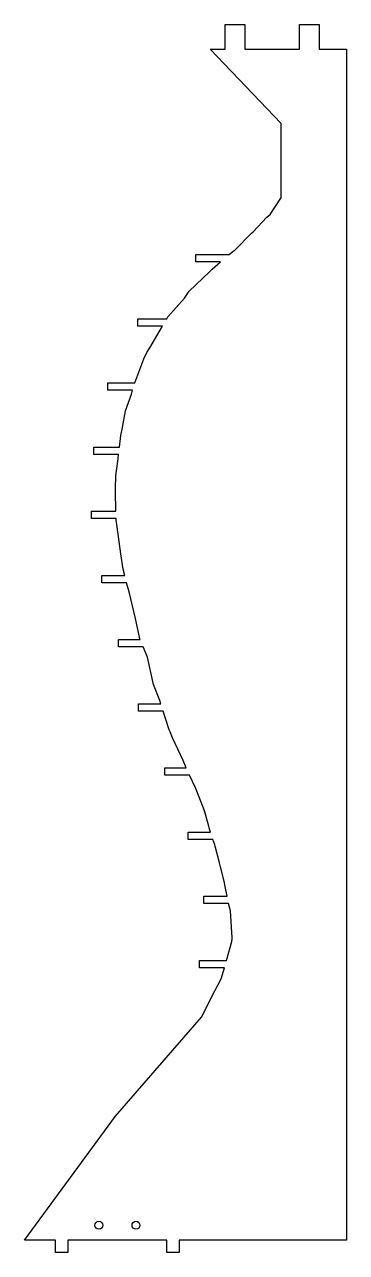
# Model space of a CAD drawing. Header units: metres. Extents: x -130 to 0, y -95 to 401.
import ezdxf

# ---------------------------------------------------------------- set-up
doc = ezdxf.new("R2010")
doc.units = ezdxf.units.M

msp = doc.modelspace()

# ---------------------------------------------------------------- linework, layer by layer
msp.add_lwpolyline([(-58.49, 0), (-53.15, 10.77), (-53.15, 10.77), (-50.57, 15.53), (-50.57, 15.53), (-49.31, 20), (-59.31, 20), (-59.31, 23), (-48.46, 23), (-46.31, 30.66), (-46.31, 30.66), (-46.1, 31.63), (-46.1, 31.63), (-46.15, 32.18), (-46.15, 32.18), (-46.84, 43.08), (-46.84, 43.08), (-47.59, 45.93), (-57.59, 45.93), (-57.59, 48.93), (-48.21, 48.93), (-49.02, 52.83), (-49.02, 52.83), (-49.45, 54.97), (-49.45, 54.97), (-50.84, 60.87), (-50.84, 60.87), (-51.25, 62.42), (-51.25, 62.42), (-52.97, 69.19), (-52.97, 69.19), (-53.15, 69.73), (-53.15, 69.73), (-53.96, 71.86), (-63.96, 71.86), (-63.96, 74.86), (-54.9, 74.86), (-55.26, 76.03), (-55.26, 76.03), (-55.6, 77.24), (-55.6, 77.24), (-57.36, 83.45), (-57.36, 83.45), (-58.7, 86.89), (-58.7, 86.89), (-61.02, 92.69), (-61.02, 92.69), (-63.35, 97.78), (-73.35, 97.78), (-73.35, 100.78), (-64.69, 100.78), (-65.91, 103.74), (-65.91, 103.74), (-70.23, 112.99), (-70.23, 112.99), (-71.22, 115.37), (-71.22, 115.37), (-71.53, 116.15), (-71.53, 116.15), (-73.97, 123.71), (-83.97, 123.71), (-83.97, 126.71), (-74.94, 126.71), (-75.36, 128.01), (-75.36, 128.01), (-77.99, 134.42), (-77.99, 134.42), (-80.32, 145.47), (-80.32, 145.47), (-82.08, 149.64), (-92.08, 149.64), (-92.08, 152.64), (-83.34, 152.64), (-83.48, 152.97), (-83.48, 152.97), (-85.24, 161.19), (-85.24, 161.19), (-87.82, 171.99), (-87.82, 171.99), (-88.77, 175.57), (-98.77, 175.57), (-98.77, 178.57), (-89.57, 178.57), (-90.24, 181.07), (-90.24, 181.07), (-91.08, 187.24), (-91.08, 187.24), (-92.64, 198.13), (-92.64, 198.13), (-93.01, 200.83), (-93.01, 200.83), (-93.02, 201.49), (-103.02, 201.49), (-103.02, 204.49), (-93.1, 204.49), (-93.3, 212.73), (-93.3, 212.73), (-93.28, 213.59), (-93.28, 213.59), (-93.1, 218.8), (-93.1, 218.8), (-92.35, 224.72), (-92.35, 224.72), (-92.25, 225.81), (-92.25, 225.81), (-92.04, 227.42), (-102.04, 227.42), (-102.04, 230.42), (-91.67, 230.42), (-91.08, 235.09), (-91.08, 235.09), (-90.48, 238.39), (-90.48, 238.39), (-89.19, 245.07), (-89.19, 245.07), (-86.84, 251.81), (-86.84, 251.81), (-86.37, 253.35), (-96.37, 253.35), (-96.37, 256.35), (-85.43, 256.35), (-81.79, 266.04), (-81.79, 266.04), (-80.56, 268.6), (-80.56, 268.6), (-79.43, 270.54), (-79.43, 270.54), (-74.26, 279.28), (-84.26, 279.28), (-84.26, 282.28), (-72.48, 282.28), (-72.07, 282.98), (-72.07, 282.98), (-65.4, 290.55), (-65.4, 290.55), (-63.48, 293.42), (-63.48, 293.42), (-55.31, 301.26), (-55.31, 301.26), (-54.25, 302.28), (-54.25, 302.28), (-50.83, 305.21), (-60.83, 305.21), (-60.83, 308.21), (-47.34, 308.21), (-45.77, 309.55), (-45.77, 309.55), (-45.16, 309.89), (-45.16, 309.89), (-38.39, 316.79), (-38.39, 316.79), (-37.68, 317.38), (-37.68, 317.38), (-32.14, 323.34), (-32.14, 323.34), (-30.78, 324.45), (-30.78, 324.45), (-26.49, 331.03), (-26.49, 331.03), (-26.39, 331.13), (-26.39, 361.13), (-55, 391.13), (-49, 391.13), (-49, 401.13), (-41, 401.13), (-41, 391.13), (-19, 391.13), (-19, 401.13), (-11, 401.13), (-11, 391.13), (0, 391.13), (0, 331.13), (0, 0), (0, -90), (-67.5, -90), (-67.5, -95), (-72.5, -95), (-72.5, -90), (-112.5, -90), (-112.5, -95), (-117.5, -95), (-117.5, -90), (-130, -90), (-93.3, -40)], close=True)
for centre in [(-100, -84), (-85, -84)]:
    msp.add_circle(centre, 1.6)

doc.saveas('drawing.dxf')
